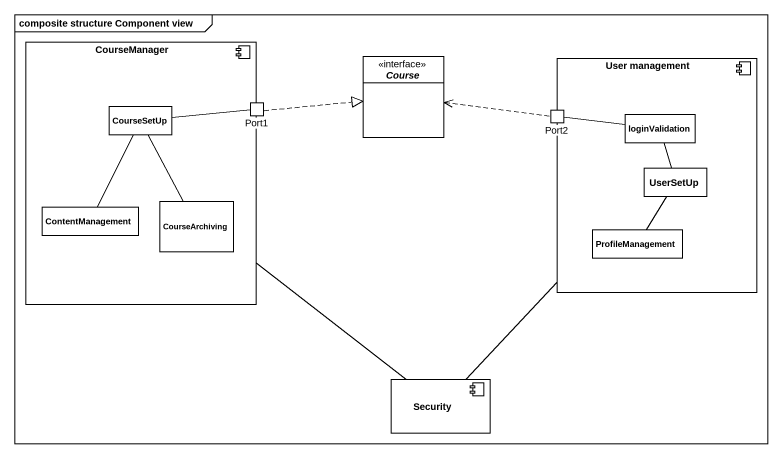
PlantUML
@startuml
mainframe composite structure Component view
allowmixing
hide circle
hide empty members
component CourseManager {
  rectangle CourseSetUp
  port Port1
  rectangle ContentManagement
  rectangle CourseArchiving
}
interface Course
component "User management" as User_management {
  port Port2
  rectangle loginValidation
  rectangle UserSetUp
  rectangle ProfileManagement
}
component Security
CourseManager .right.|> Course
User_management .left.> Course
CourseSetUp -right- Port1
CourseSetUp -- CourseArchiving
loginValidation -left- Port2
UserSetUp -up- loginValidation
ContentManagement -up- CourseSetUp
ProfileManagement -up- UserSetUp
Security -up- CourseManager
Security -up- User_management
@enduml
